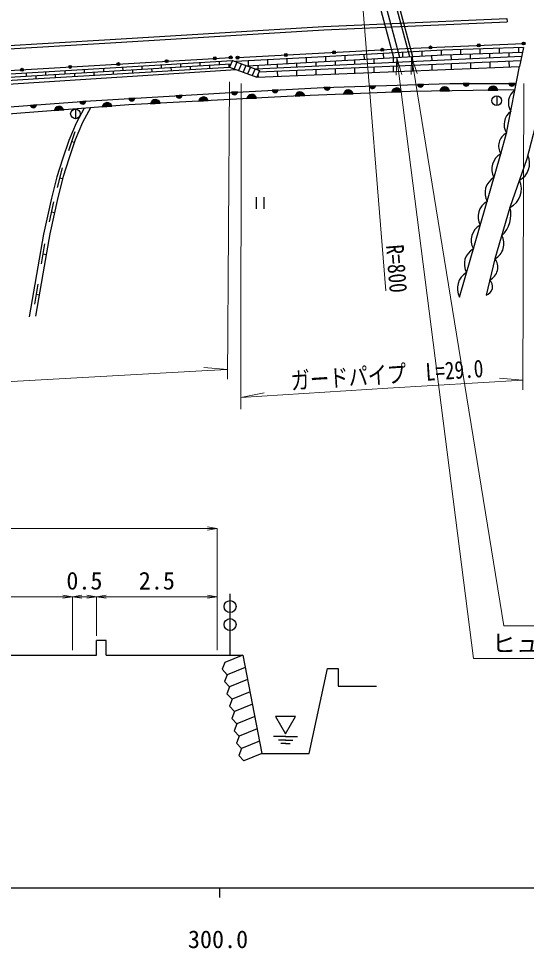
# Model space of a CAD drawing. Units: millimetres at full size, sheet at 1:1000, with parts at other scales. Extents: x 40000 to 680000, y 20000 to 380000.
# Drawn here: x 347198 to 399770, y 198715 to 294972 of the extents above; entities that cross this region are included whole.
import ezdxf
from ezdxf.enums import TextEntityAlignment as Align

# ---------------------------------------------------------------- set-up
doc = ezdxf.new("R2010")
doc.units = ezdxf.units.MM
doc.header["$LTSCALE"] = 1000
doc.linetypes.add('CHAIN', pattern=[18.5, 12, -1.5, 3.5, -1.5])
doc.linetypes.add('DASHED', pattern=[7.5, 6, -1.5])
for name, color, linetype, lineweight in [('M-BGD', 7, 'Continuous', 25), ('M-BMK', 2, 'CHAIN', 13), ('M-STR-HTXT', 7, 'Continuous', 13), ('M-TTL-BAND', 7, 'Continuous', 25)]:
    doc.layers.add(name, color=color, linetype=linetype, lineweight=lineweight)
doc.styles.add('ＭＳ ゴシック', font='')
doc.styles.get('ＭＳ ゴシック').set_extended_font_data('MS Gothic')

# ---------------------------------------------------------------- blocks, each defined once
blk = doc.blocks.new('open_arrow')
at = {"color": 0, "linetype": 'Continuous', "lineweight": -2}
blk.add_lwpolyline([(7.5, 1.25), (0, 0), (7.5, -1.25)], dxfattribs=at)

msp = doc.modelspace()

# ---------------------------------------------------------------- hatches: boundary and pattern name
at = {"layer": 'M-BGD'}
for points in [[(384699, 291744, -1), (384999, 291760, -0.41421), (384857, 291602, -0.41421)], [(389693, 291987, -1), (389993, 291999, -0.41421), (389849, 291843, -0.41421)], [(394689, 292197, -1), (394988, 292209, -0.41421), (394845, 292053, -0.41421)], [(399328, 292390, -1), (399628, 292406, -0.41421), (399486, 292248, -0.41421)], [(362371, 290553, -1), (362670, 290571, -0.41421), (362530, 290412, -0.41421)], [(367362, 290848, -1), (367662, 290866, -0.41421), (367521, 290707, -0.41421)], [(369006, 290945, -1), (369306, 290963, -0.41421), (369165, 290805, -0.41421)], [(369722, 290920, -1), (370021, 290937, -0.41421), (369880, 290779, -0.41421)], [(374714, 291195, -1), (375014, 291211, -0.41421), (374872, 291053, -0.41421)], [(379707, 291469, -1), (380006, 291486, -0.41421), (379865, 291328, -0.41421)], [(347397, 289668, -1), (347697, 289686, -0.41421), (347556, 289527, -0.41421)], [(352388, 289963, -1), (352688, 289981, -0.41421), (352547, 289822, -0.41421)], [(357380, 290258, -1), (357679, 290276, -0.41421), (357538, 290117, -0.41421)], [(378821, 287833), (379446, 287853, -0.84072)], [(383534, 287983), (384160, 288003, -0.84072)], [(388490, 288142), (389115, 288162, -0.84072)], [(390825, 287487, -0.82183), (391815, 287502)], [(393226, 288249), (393852, 288249, -0.84072)], [(395824, 287562, -0.82183), (396815, 287577)], [(397955, 288249), (398581, 288249, -0.84072)], [(363500, 286991), (364124, 287029, -0.84072)], [(365849, 286426, -0.82183), (366838, 286478)], [(369226, 287341), (369851, 287373, -0.84072)], [(370842, 286691, -0.82183), (371831, 286744)], [(373448, 287558), (374073, 287590, -0.84072)], [(376825, 286995, 0.82183), (375835, 286954)], [(381821, 287198, 0.82183), (380831, 287158)], [(386817, 287402, 0.82183), (385827, 287362)], [(348427, 285989), (349051, 286035, -0.84072)], [(350882, 285444, -0.82183), (351870, 285521)], [(353537, 286368), (354161, 286414, -0.84072)], [(355867, 285829, -0.82183), (356855, 285906)], [(358609, 286692), (359234, 286730, -0.84072)], [(360856, 286161, -0.82183), (361845, 286213)]]:
    msp.add_hatch(color=256, dxfattribs=at).paths.add_polyline_path(points)

# ---------------------------------------------------------------- linework, layer by layer
at = {"layer": 'M-BGD', "linetype": 'DASHED'}
for p, q in [((386048, 290908), (382456, 304288)), ((386660, 290941), (383115, 304149)), ((387711, 290999), (384232, 303964)), ((388017, 291016), (384539, 303978))]:
    msp.add_line(p, q, dxfattribs=at)
at = {"layer": 'M-BGD'}
for p, q in [((378781, 294145), (397754, 294969)), ((378799, 293796), (397769, 294620)), ((397754, 294969), (397769, 294620)), ((356694, 292825), (378781, 294145)), ((356715, 292476), (378799, 293796)), ((288546, 288760), (356694, 292825)), ((288567, 288411), (356715, 292476)), ((390950, 291698), (390957, 291178)), ((392949, 291767), (392956, 291247)), ((394948, 291832), (394956, 291312)), ((396948, 291897), (396955, 291377)), ((398947, 291962), (398954, 291442)), ((399463, 291979), (399068, 290000)), ((297634, 286727), (369156, 290954)), ((399278, 291055), (371760, 289732)), ((372962, 290701), (372969, 290181)), ((374961, 290814), (374968, 290293)), ((376959, 290926), (376967, 290406)), ((378958, 291038), (378965, 290517)), ((380957, 291148), (380964, 290628)), ((382955, 291258), (382963, 290738)), ((383962, 290793), (383968, 290319)), ((384954, 291368), (384961, 290848)), ((385961, 290903), (385967, 290415)), ((386953, 291478), (386960, 290958)), ((387959, 291013), (387966, 290511)), ((388951, 291588), (388959, 291068)), ((389958, 291123), (389965, 290607)), ((391957, 291215), (391964, 290703)), ((393956, 291280), (393963, 290799)), ((395955, 291345), (395962, 290895)), ((397955, 291410), (397960, 290991)), ((355972, 289840), (355977, 289505)), ((357971, 289960), (357976, 289625)), ((359969, 290080), (359974, 289745)), ((360973, 289805), (360978, 289471)), ((361968, 290200), (361973, 289865)), ((362972, 289925), (362977, 289591)), ((363967, 290320), (363971, 289985)), ((364970, 290045), (364975, 289711)), ((365965, 290440), (365970, 290105)), ((366969, 290165), (366974, 289832)), ((367964, 290560), (367968, 290225)), ((368967, 290285), (368972, 289952)), ((369328, 290642), (369033, 289956)), ((369033, 289956), (371846, 288903)), ((369328, 290642), (372142, 289590)), ((369797, 290467), (369502, 289780)), ((370266, 290291), (369971, 289605)), ((370735, 290116), (370440, 289430)), ((371204, 289941), (370908, 289254)), ((370963, 290589), (370971, 290069)), ((371673, 289765), (371377, 289079)), ((371846, 288903), (399068, 290000)), ((371970, 290125), (371975, 289743)), ((399185, 290590), (372077, 289440)), ((373969, 290237), (373974, 289839)), ((375967, 290350), (375973, 289935)), ((377966, 290462), (377972, 290031)), ((379965, 290573), (379971, 290127)), ((379976, 289775), (379983, 289231)), ((381963, 290683), (381970, 290223)), ((381975, 289860), (381982, 289312)), ((383974, 289945), (383981, 289392)), ((385973, 290029), (385980, 289473)), ((387972, 290114), (387980, 289553)), ((389971, 290199), (389979, 289634)), ((391970, 290284), (391978, 289714)), ((393969, 290369), (393977, 289795)), ((395968, 290453), (395976, 289875)), ((397967, 290538), (397975, 289956)), ((327064, 286976), (369727, 289696)), ((347978, 289361), (347983, 289025)), ((348982, 289085), (348987, 288748)), ((349977, 289481), (349982, 289145)), ((350981, 289205), (350985, 288869)), ((351975, 289601), (351980, 289265)), ((352979, 289325), (352984, 288990)), ((353974, 289721), (353979, 289385)), ((354978, 289445), (354983, 289110)), ((356976, 289565), (356981, 289230)), ((358975, 289685), (358980, 289351)), ((372142, 289590), (371846, 288903)), ((371983, 289221), (371987, 288909)), ((373979, 289521), (373986, 288990)), ((375978, 289606), (375985, 289070)), ((377977, 289690), (377984, 289151)), ((379446, 287853), (378821, 287833)), ((384160, 288003), (383534, 287983)), ((389115, 288162), (388490, 288142)), ((393852, 288249), (393226, 288249)), ((398581, 288249), (397955, 288249)), ((364124, 287029), (363500, 286991)), ((369851, 287373), (369226, 287341)), ((374073, 287590), (373448, 287558)), ((375835, 286954), (376825, 286995)), ((380831, 287158), (381821, 287198)), ((385827, 287362), (386817, 287402)), ((390825, 287487), (391815, 287502)), ((395824, 287562), (396815, 287577)), ((396697, 286978), (396703, 285978)), ((349051, 286035), (348427, 285989)), ((354161, 286414), (353537, 286368)), ((355867, 285829), (356855, 285906)), ((359234, 286730), (358609, 286692)), ((360856, 286161), (361845, 286213)), ((365849, 286426), (366838, 286478)), ((370842, 286691), (371831, 286744)), ((350882, 285444), (351870, 285521)), ((353081, 285611), (353098, 284612)), ((353018, 283259), (352353, 281267)), ((352685, 282263), (352975, 282166)), ((351697, 279520), (351188, 277483)), ((351442, 278502), (351756, 278423)), ((371790, 276491), (371790, 275291)), ((372590, 276491), (372590, 275291)), ((350822, 275987), (350360, 273938)), ((350591, 274963), (350911, 274891)), ((349896, 271644), (349544, 269573)), ((349720, 270608), (350053, 270552)), ((349187, 267471), (348835, 265401)), ((349011, 266436), (349344, 266379)), ((369091, 229085), (369091, 235426)), ((356262, 230585), (355262, 230585)), ((355262, 229085), (355262, 230585)), ((356262, 229085), (356262, 230585)), ((356262, 229085), (367762, 229085)), ((367762, 229085), (370419, 229085)), ((370419, 229085), (368551, 228326)), ((370419, 229085), (372395, 218896)), ((370666, 227811), (368798, 227053)), ((370666, 227811), (368798, 227053)), ((370913, 226537), (369045, 225779)), ((370913, 226537), (369045, 225779)), ((371160, 225264), (369292, 224505)), ((371160, 225264), (369292, 224505)), ((371407, 223990), (369539, 223232)), ((371407, 223990), (369539, 223232)), ((371654, 222717), (369786, 221958)), ((371654, 222717), (369786, 221958)), ((373790, 222713), (374829, 220913)), ((375869, 222713), (373790, 222713)), ((374829, 220913), (375869, 222713)), ((371901, 221443), (370033, 220685)), ((371901, 221443), (370033, 220685)), ((374852, 220663), (373602, 220663)), ((374829, 220663), (376079, 220663)), ((372148, 220169), (370280, 219411)), ((372148, 220169), (370280, 219411)), ((374852, 220288), (374102, 220288)), ((374852, 219913), (374352, 219913)), ((374829, 220288), (375579, 220288)), ((374829, 219913), (375329, 219913)), ((372395, 218896), (370527, 218137))]:
    msp.add_line(p, q, dxfattribs=at)
for points in [[(399463, 291979), (391129, 291708), (378168, 290994), (369665, 290516)], [(369871, 290929), (387251, 291884), (399478, 292398)], [(399358, 291455), (391152, 291189), (378197, 290475), (370876, 290063)], [(287727, 284385), (288624, 285800), (296447, 283487), (297400, 286356), (322708, 287844), (369328, 290642)], [(297286, 286014), (322728, 287510), (369180, 290297)], [(319686, 286954), (332941, 287734), (349269, 288766), (369033, 289956)], [(392832, 266146), (397124, 280973), (397695, 283128), (399068, 290000)], [(296642, 284074), (327656, 284450), (354644, 286450), (369156, 287337), (378720, 287829), (391843, 288249), (398718, 288249)], [(398589, 287603), (387766, 287441), (375646, 286947), (358605, 286041), (327757, 283658), (296447, 283487)], [(403454, 284778), (401337, 286297), (399818, 280444), (398070, 275415), (396510, 270116), (395595, 266355)], [(353985, 285684), (353158, 284155), (352401, 282358), (351750, 280407), (351151, 278574), (350604, 276385), (349761, 272642), (349191, 269286), (348309, 264100)], [(354641, 285735), (353814, 284206), (353056, 282409), (352406, 280458), (351807, 278625), (351259, 276436), (350417, 272693), (349846, 269337), (348965, 264150)], [(320262, 229085), (322762, 229085), (337762, 229085), (352762, 229085), (355262, 229085)], [(368551, 228326), (368277, 227612), (368798, 227053)], [(372395, 218896), (377264, 218896), (379169, 227693), (380275, 227693), (380275, 225858), (384250, 225858)], [(368798, 227053), (368524, 226339), (369045, 225779)], [(369045, 225779), (368771, 225065), (369292, 224505)], [(369292, 224505), (369018, 223791), (369539, 223232)], [(369539, 223232), (369265, 222518), (369786, 221958)], [(369786, 221958), (369512, 221244), (370033, 220685)], [(370033, 220685), (369759, 219971), (370280, 219411)], [(370280, 219411), (370006, 218697), (370527, 218137)]]:
    msp.add_lwpolyline(points, dxfattribs=at)
for centre, radius in [((384849, 291752), 150), ((389843, 291993), 150), ((394838, 292203), 150), ((399478, 292398), 150), ((362521, 290562), 150), ((367512, 290857), 150), ((369156, 290954), 150), ((369871, 290929), 150), ((374864, 291203), 150), ((379856, 291478), 150), ((347547, 289677), 150), ((352538, 289972), 150), ((357529, 290267), 150), ((396700, 286478), 500), ((353089, 285111), 500), ((369091, 234101), 625), ((369091, 232234), 625)]:
    msp.add_circle(centre, radius, dxfattribs=at)
for centre, radius, start, end in [((379132, 287897), 318, 191.72094, 351.93868), ((383845, 288048), 318, 191.72094, 351.93868), ((388801, 288206), 318, 191.72094, 351.93868), ((391321, 287397), 505, 12.0294, 169.68759), ((393539, 288303), 318, 189.89113, 350.10887), ((396321, 287471), 505, 12.0294, 169.68759), ((398268, 288303), 318, 189.89113, 350.10887), ((363809, 287065), 318, 193.39089, 353.60862), ((366349, 286354), 505, 14.21279, 171.87098), ((369535, 287411), 318, 192.83858, 353.05631), ((371342, 286620), 505, 14.21279, 171.87098), ((373758, 287629), 318, 192.83858, 353.05631), ((376334, 286877), 505, 13.50784, 171.16603), ((381330, 287081), 505, 13.50784, 171.16603), ((386326, 287284), 505, 13.50784, 171.16603), ((399596, 286239), 1696, 126.42241, 210.99241), ((348735, 286066), 318, 194.12898, 354.34672), ((351384, 285385), 505, 15.58848, 173.24667), ((353845, 286445), 318, 194.12898, 354.34672), ((356369, 285770), 505, 15.58848, 173.24667), ((358918, 286766), 318, 193.39089, 353.60862), ((361356, 286089), 505, 14.21279, 171.87098), ((399149, 284001), 1696, 126.42241, 210.99241), ((398391, 281790), 1508, 117.47714, 212.84831), ((398005, 279385), 1816, 119.01741, 208.69235), ((398097, 279986), 1998, 298.42593, 24.53602), ((397293, 276925), 1816, 119.01741, 208.69235), ((397131, 277319), 2122, 296.24996, 25.41019), ((396581, 274466), 1816, 119.01741, 208.69235), ((395302, 274657), 2869, 311.87436, 15.33286), ((395869, 272006), 1816, 119.01741, 208.69235), ((395702, 271660), 1743, 297.64009, 29.56713), ((395157, 269547), 1816, 119.01741, 208.69235), ((395368, 269233), 1444, 294.93873, 37.71322), ((394519, 267028), 1903, 120.10269, 207.60706), ((395345, 267246), 926, 285.67185, 46.9801)]:
    msp.add_arc(centre, radius, start, end, dxfattribs=at)
at = {"layer": 'M-BMK'}
msp.add_arc((436581, -500562), 800000, 83.27508, 93.85895, dxfattribs=at)
at = {"layer": 'M-STR-HTXT'}
for p, q in [((385215, 266793), (382741, 297624)), ((369028, 288413), (368829, 257657)), ((370236, 288248), (370218, 254528)), ((399520, 288269), (399409, 256526)), ((368836, 258659), (366388, 258845)), ((399413, 257528), (396968, 257746)), ((370219, 255741), (372623, 256237)), ((307762, 242193), (367762, 242193)), ((367762, 229585), (367762, 242194)), ((337762, 235127), (352762, 235127)), ((352762, 229585), (352762, 235128)), ((352762, 235127), (355262, 235127)), ((355262, 231085), (355262, 235128)), ((355262, 235127), (367762, 235127))]:
    msp.add_line(p, q, dxfattribs=at)
for points in [[(386354, 290924), (394284, 228740), (424684, 228740)], [(387864, 291008), (397447, 232097), (427847, 232097)], [(368836, 258659), (366801, 258529), (297759, 254684)], [(370219, 255741), (385428, 256712), (399413, 257528)]]:
    msp.add_lwpolyline(points, dxfattribs=at)
at = {"layer": 'M-TTL-BAND'}
for p, q in [((40000, 205000), (579000, 205000)), ((368000, 205000), (368000, 204000))]:
    msp.add_line(p, q, dxfattribs=at)

# ---------------------------------------------------------------- block references
at = {"layer": 'M-STR-HTXT'}
for p, xscale, yscale, rotation in [((386354, 290924), 240, 240, 277.3), ((387864, 291008), 240, 240, 279.2), ((367762, 242193), 133, 133, 180), ((352762, 235127), 133, 133, 180), ((355262, 235127), 133, 133, 180), ((367762, 235127), 133, 133, 180)]:
    msp.add_blockref('open_arrow', p, dxfattribs=dict(at, xscale=xscale, yscale=yscale, rotation=rotation))
at = {"layer": 'M-STR-HTXT', "xscale": 133, "yscale": 133}
for p in [(352762, 235127), (355262, 235127)]:
    msp.add_blockref('open_arrow', p, dxfattribs=at)

# ---------------------------------------------------------------- texts
at = {"layer": 'M-STR-HTXT', "style": 'ＭＳ ゴシック', "width": 0.8}
msp.add_text('R=800', height=1833, rotation=274.589, dxfattribs=at).set_placement((385083, 266481), align=Align.BOTTOM_RIGHT)
msp.add_text('ガードパイプ\u3000L=29.0', height=1833, rotation=3.751, dxfattribs=at).set_placement((385431, 256661), align=Align.BOTTOM_CENTER)
at = {"layer": 'M-STR-HTXT', "style": 'ＭＳ ゴシック'}
for s, p in [('0.5', (354012, 235315)), ('2.5', (361512, 235315))]:
    msp.add_text(s, height=1833, dxfattribs=at).set_placement(p, align=Align.BOTTOM_CENTER)
msp.add_text('ヒューム管φ600 L=12.5', height=1833, dxfattribs=at).set_placement((396184, 228840), align=Align.BOTTOM_LEFT)
at = {"layer": 'M-TTL-BAND', "style": 'ＭＳ ゴシック'}
msp.add_text('300.0', height=1833, dxfattribs=at).set_placement((367844, 198195), align=Align.BOTTOM_CENTER)

doc.saveas('drawing.dxf')
